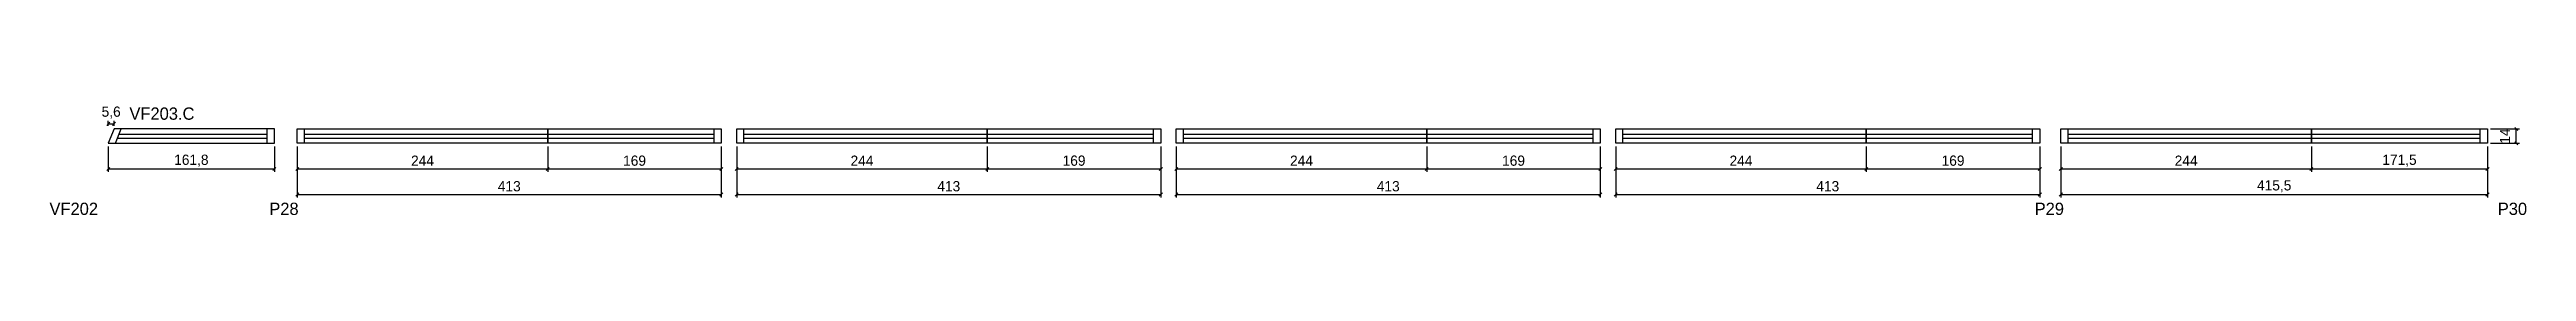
# Model space of a CAD drawing. Extents: x -57 to 2355, y -84 to 23.
import ezdxf
from ezdxf.enums import TextEntityAlignment as Align

# ---------------------------------------------------------------- set-up
doc = ezdxf.new("R2010")
doc.units = 0
for name, color, linetype in [('5', 5, 'Continuous'), ('COTA', 241, 'Continuous'), ('NOMENCLATURA', 7, 'Continuous'), ('Painéis', 200, 'Continuous'), ('SARR_2.2x7', 40, 'Continuous'), ('SARR_5cm', 4, 'Continuous')]:
    doc.layers.add(name, color=color, linetype=linetype)
doc.dimstyles.new('PAINEL', dxfattribs={"dimtxt": 10, "dimasz": 3, "dimexe": 3, "dimexo": 3, "dimgap": 3, "dimtad": 1, "dimblk": 'OBLIQUE', "dimblk1": 'OBLIQUE', "dimcen": 2.5, "dimclrd": 4, "dimclre": 4, "dimclrt": 240, "dimazin": 3, "dimtfac": 1, "dimtmove": 0, "dimatfit": 3})

# ---------------------------------------------------------------- blocks, each defined once
blk = doc.blocks.new('_OBLIQUE')
at = {"color": 0, "linetype": 'BYBLOCK'}
blk.add_line((-0.5, -0.5), (0.5, 0.5), dxfattribs=at)

msp = doc.modelspace()

# ---------------------------------------------------------------- linework, layer by layer
at = {"layer": 'Painéis'}
for p, q in [((428, -14), (428, 0)), ((856, -14), (856, 0)), ((1284, -14), (1284, 0)), ((1712, -14), (1712, 0)), ((2145.5, -14), (2145.5, 0))]:
    msp.add_line(p, q, dxfattribs=at)
for points in [[(5.6, 0), (0, -14), (161.8, -14), (161.8, 0), (5.6, 0)], [(428, -14), (184, -14), (184, 0), (428, 0)], [(428, 0), (597, 0), (597, -14), (428, -14)], [(856, -14), (612, -14), (612, 0), (856, 0)], [(856, 0), (1025, 0), (1025, -14), (856, -14)], [(1284, -14), (1040, -14), (1040, 0), (1284, 0)], [(1284, 0), (1453, 0), (1453, -14), (1284, -14)], [(1712, -14), (1468, -14), (1468, 0), (1712, 0)], [(1712, 0), (1881, 0), (1881, -14), (1712, -14)], [(2145.5, -14), (1901.5, -14), (1901.5, 0), (2145.5, 0)], [(2145.5, 0), (2317, 0), (2317, -14), (2145.5, -14)]]:
    msp.add_lwpolyline(points, close=True, dxfattribs=at)
at = {"layer": 'SARR_2.2x7'}
for p, q in [((7, -14), (12.6, 0)), ((154.8, -14), (154.8, 0)), ((191, -14), (191, 0)), ((590, -14), (590, 0)), ((619, -14), (619, 0)), ((1018, -14), (1018, 0)), ((1047, -14), (1047, 0)), ((1446, -14), (1446, 0)), ((1475, -14), (1475, 0)), ((1874, -14), (1874, 0)), ((1908.5, -14), (1908.5, 0)), ((2310, -14), (2310, 0))]:
    msp.add_line(p, q, dxfattribs=at)
at = {"layer": 'SARR_5cm'}
for p, q in [((9, -9), (154.8, -9)), ((10.6, -5), (154.8, -5)), ((191, -5), (590, -5)), ((191, -9), (590, -9)), ((619, -5), (1018, -5)), ((619, -9), (1018, -9)), ((1047, -5), (1446, -5)), ((1047, -9), (1446, -9)), ((1475, -5), (1874, -5)), ((1475, -9), (1874, -9)), ((1908.5, -5), (2310, -5)), ((1908.5, -9), (2310, -9))]:
    msp.add_line(p, q, dxfattribs=at)

# ---------------------------------------------------------------- texts
at = {"layer": '5'}
msp.add_text('VF202', height=12, dxfattribs=at).set_placement((-10, -84), align=Align.RIGHT)
for s, p in [('P28', (156.8, -84)), ('P29', (1876, -84)), ('P30', (2327, -84))]:
    msp.add_text(s, height=12, dxfattribs=at).set_placement(p)
at = {"layer": 'NOMENCLATURA'}
msp.add_text('VF203.C', height=12, dxfattribs=at).set_placement((20.6, 9))

# ---------------------------------------------------------------- dimensions: what is measured, and where the dimension line sits
at = {"layer": 'COTA'}
for base, p1, p2 in [((0, 5), (0, 0), (5.6, 0)), ((0, -39), (0, -14), (161.8, -14)), ((184, -39), (184, -14), (428, -14)), ((184, -64), (184, -14), (597, -14)), ((428, -39), (428, -14), (597, -14)), ((612, -39), (612, -14), (856, -14)), ((612, -64), (612, -14), (1025, -14)), ((856, -39), (856, -14), (1025, -14)), ((1040, -39), (1040, -14), (1284, -14)), ((1040, -64), (1040, -14), (1453, -14)), ((1284, -39), (1284, -14), (1453, -14)), ((1468, -39), (1468, -14), (1712, -14)), ((1468, -64), (1468, -14), (1881, -14)), ((1712, -39), (1712, -14), (1881, -14)), ((1901.5, -39), (1901.5, -14), (2145.5, -14)), ((1901.5, -64), (1901.5, -14), (2317, -14)), ((2145.5, -39), (2145.5, -14), (2317, -14))]:
    msp.add_linear_dim(base=base, p1=p1, p2=p2, dimstyle='PAINEL', dxfattribs=at).render()
msp.add_linear_dim(base=(2345, -14), p1=(2317, -14), p2=(2317, 0), angle=90, dimstyle='PAINEL', dxfattribs=at).render()

doc.saveas('drawing.dxf')
